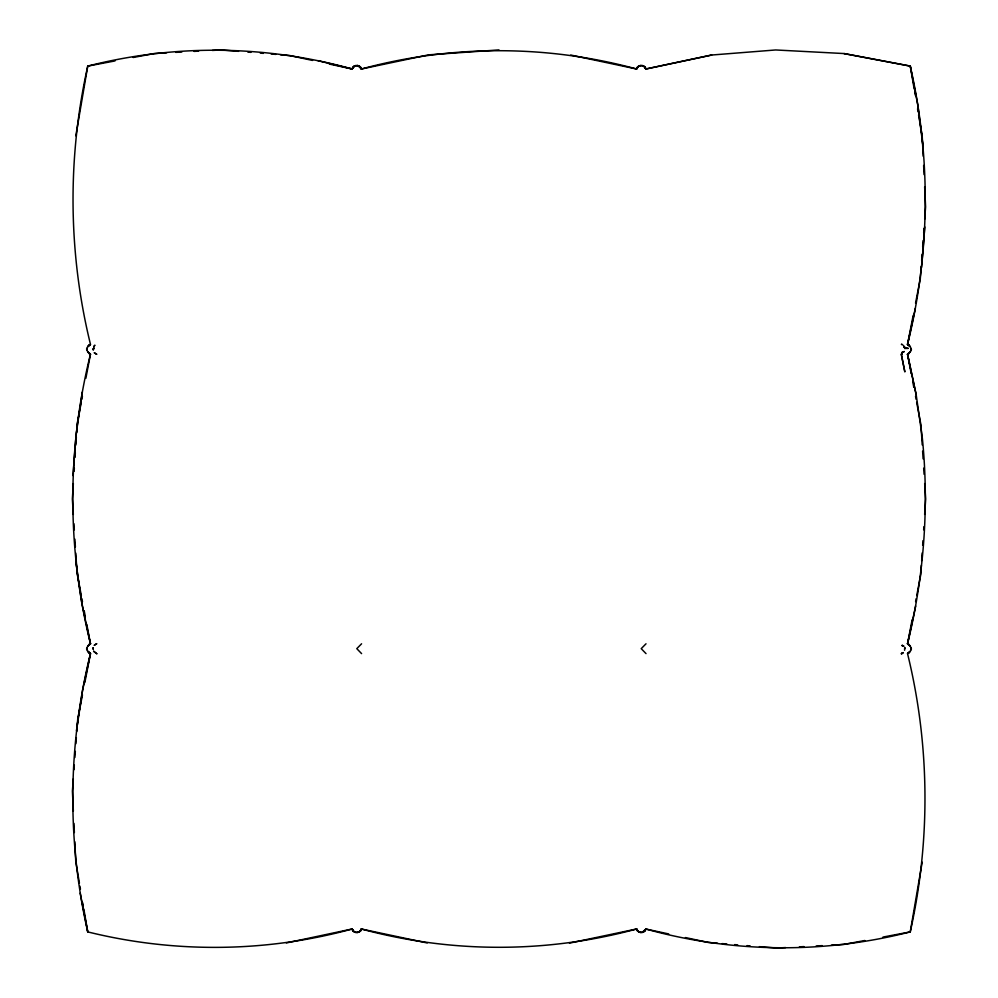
<?xml version="1.0" encoding="UTF-8"?>
<svg xmlns="http://www.w3.org/2000/svg" width="998" height="998" viewBox="0 0 998 998"><rect width="100%" height="100%" fill="white"/><g stroke="black" fill="none" stroke-linecap="round" stroke-linejoin="round"><path stroke-width="1.5" d="M88.897 345.208C93.138 342.688 84.618 347.628 87.038 350.223C87.662 353.354 92.926 355.962 87.924 352.045L90.469 354.215C66.841 448.913 67.003 549.075 90.481 643.785L87.911 645.98C92.951 642.026 87.637 644.646 87.026 647.802C84.618 650.422 93.213 655.349 88.847 652.754M909.116 353.392C904.849 355.912 913.382 350.972 910.962 348.377C910.363 345.246 905.049 342.651 910.076 346.556L907.531 344.385C930.136 253.442 931.159 157.459 910.251 66.105L844.021 53.568L910.276 66.08L917.773 104.865L923.125 147.355M904.612 650.272L904.662 647.465M357.633 65.581L354.178 66.28L352.107 68.974C266.167 45.022 174.201 43.987 87.749 66.105C67.303 157.634 68.114 253.28 90.481 344.385L87.861 346.568M642.088 932.431L645.893 929.026C731.846 952.978 823.799 954.013 910.251 931.895C930.685 840.366 929.886 744.72 907.531 653.615L910.139 651.432M73.353 483.581L72.355 499L73.328 514.444M74.139 471.256L74.339 468.162M75.037 457.371L75.337 452.755M75.836 445.046L76.335 437.336M76.634 432.708L77.22 423.451L81.262 402.381M93.226 349.063L94.074 348.152L93.226 349.899M93.226 648.463L93.226 648.213M921.366 565.292L920.78 574.549L916.738 595.619M921.665 560.664L922.164 552.954M922.663 545.245L922.963 540.629M923.661 529.838L923.861 526.744M924.647 514.419L925.645 499L924.672 483.556M73.303 778.889L72.405 791.115L73.353 811.075M73.977 769.707L74.314 765.129M74.887 757.482L75.337 751.357M75.898 743.722L76.347 737.597M76.796 731.484L77.707 719.246L82.46 694.833M921.204 266.516L920.293 278.754L915.54 303.167M921.653 260.403L922.102 254.278M922.663 246.643L923.113 240.518M923.686 232.871L924.023 228.293M924.697 219.111L925.595 206.885L924.647 186.925M73.016 475.584L76.085 434.592L82.36 392.027M84.83 682.62L90.469 653.615L87.924 651.445L90.469 653.615C67.852 744.558 66.966 840.528 87.749 931.895C174.438 953.389 265.917 952.554 352.107 929.026C353.404 933.542 360.166 933.517 361.463 929.026C451.246 953.352 546.767 953.402 636.537 929.026C637.859 933.504 644.558 933.479 645.893 929.026L668.697 933.941M921.528 267.439L924.809 226.933M93.226 348.888L94.074 348.227L93.325 348.714M909.103 652.792C904.862 655.312 913.382 650.372 910.962 647.777C910.338 644.646 905.074 642.038 910.076 645.955L907.531 643.785C924.111 576.058 929.363 505.687 922.152 436.313M76.472 730.561L82.697 689.618L90.481 653.615L87.924 651.445M75.823 135.815L87.749 66.105L115.007 60.928M922.177 862.185L910.251 931.895L882.993 937.072M81.836 399.375L82.41 396.368M85.865 378.304L90.469 354.215L87.924 352.045M910.101 645.955L907.531 643.785L912.135 619.696M915.59 601.632L916.164 598.625M915.341 308.394L907.519 344.385L908.941 345.246L907.531 344.385L913.17 315.38M908.966 644.646L907.531 643.785L915.677 605.998M640.342 65.556L638.608 66.242L636.537 68.974C546.767 44.636 451.233 44.611 361.463 68.987C360.415 64.246 353.13 64.259 352.107 69.012L317.963 60.666M636.537 69.012C637.56 64.246 644.858 64.246 645.893 68.999L711.661 55.027L775.658 49.962L844.021 53.555M361.463 928.988C360.44 933.754 353.142 933.754 352.107 929.001L354.19 931.733L355.937 932.431M640.367 932.431L638.62 931.72L636.537 929.026C637.61 933.754 644.858 933.741 645.893 928.988M329.303 64.059L352.107 68.974L352.93 67.29M570.756 55.04L636.537 68.999C637.66 64.471 644.658 64.496 645.893 68.974L643.81 66.267L642.063 65.569M357.658 932.431L359.392 931.72L361.463 929.026L360.64 930.71L361.463 929.026L427.231 942.973M645.07 930.71L645.893 929.026M636.537 68.974L637.36 67.427M360.64 930.548L361.463 929.026M354.178 66.28L352.107 68.974L354.178 66.28L355.912 65.581M352.107 68.974L352.93 67.477M93.775 346.793L94.66 345.57M93.662 346.718L94.86 345.146M89.072 345.208L87.886 346.568L90.469 344.385M910.089 651.432L907.531 653.615M94.136 645.307L96.806 643.66L94.66 644.982M903.302 652.692L901.194 653.74L903.178 652.567M361.588 643.785L356.785 648.65L361.588 653.615M646.018 643.785L641.215 648.65L646.018 653.615M922.102 436.301L916.189 394.809L907.519 354.215L910.101 352.02L907.531 354.215L911.236 373.751M75.848 561.687L81.811 603.191L90.481 643.785L89.096 644.608L90.469 643.785L86.764 624.249M907.531 354.215L908.904 353.392L907.531 354.215L916.189 394.809M88.884 644.608L90.481 643.785M711.661 55.04L645.893 69.012L645.107 67.328M286.339 942.96L352.107 928.988L352.893 930.672M569.446 943.147L636.537 928.988L637.323 930.672M133.183 57.497L154.403 53.493L166.604 52.857M864.817 940.503L843.597 944.495L831.396 945.143M499 49.912L428.554 54.853L361.463 69.012L360.677 67.328M175.748 52.37L181.848 52.046M194.049 51.397L198.614 51.16M212.337 50.436L221.481 49.95L238.559 51.347M785.663 947.564L776.519 948.05L759.441 946.653M799.386 946.84L803.951 946.603M816.152 945.954L822.252 945.63M247.866 52.108L250.972 52.358M260.278 53.119L263.385 53.368M271.144 54.004L275.797 54.391M280.45 54.765L289.757 55.526L312.574 60.441M717.55 943.235L708.243 942.474L685.426 937.559M722.203 943.609L726.856 943.996M734.615 944.619L737.722 944.881M747.028 945.642L750.134 945.892M907.519 344.385L909.153 345.246M907.519 643.785L909.153 644.646M88.847 353.354L90.481 354.215L89.034 353.354M89.059 652.754L90.469 653.615M94.66 353.018L96.806 354.34L94.186 352.756M903.252 345.258L903.889 345.932M904.774 647.477L904.899 648.7M80.189 893.135L87.749 931.895L83.832 909.028M912.671 381.273L913.806 387.286M915.528 396.306L916.102 399.3M916.663 402.306L920.954 424.849L922.227 444.933M81.337 595.694L77.046 573.151L75.773 553.067M81.898 598.7L82.472 601.694M84.194 610.714L85.329 616.727M910.276 66.08L914.168 88.972M914.692 92.016L915.216 95.072M917.549 108.807L918.073 111.851M918.584 114.907L922.227 136.264L923.175 156.224M79.416 883.093L75.773 861.736L74.825 841.776M79.927 886.149L80.451 889.193M82.784 902.928L83.308 905.984M93.226 649.112L93.226 648.937M93.226 349.787L93.226 349.537M922.614 451.108L923.1 458.843M923.686 468.112L924.086 474.287M73.914 523.713L74.314 529.901M74.9 539.157L75.386 546.892M923.624 165.431L924.061 174.65M73.939 823.35L74.376 832.569M910.75 348.377L910.762 350.198M910.775 647.777L910.8 649.598M87.225 348.402L87.25 350.223M87.25 647.802L87.25 649.623M93.226 648.101L93.226 649.299M93.276 647.789L93.226 648.426L93.276 647.789M901.918 352.481L904.213 351.558L901.918 352.481M902.429 653.316L901.518 653.678L902.392 653.341M902.192 353.903L901.306 354.24L904.849 371.917L901.281 354.215L902.192 353.903M908.155 348.377L904.737 348.527L904.375 346.78L904.637 347.703L908.155 348.377M901.444 344.31L902.354 344.634L901.506 344.347M902.866 645.644L901.967 645.469L903.664 646.03L901.967 645.469L902.866 645.644M96.806 653.74L93.637 651.245L96.806 653.74M359.38 66.28L357.633 65.556L361.463 68.974L359.38 66.28M904.637 347.703L904.275 346.718L904.6 347.666M361.463 68.974L360.677 67.527L361.463 68.974M645.893 68.974L645.107 67.527L645.893 68.974M637.323 930.473L636.537 929.026L637.323 930.485M352.893 930.498L352.107 929.026L352.893 930.523M904.575 347.666L904.275 346.718L904.575 347.666"/></g></svg>
